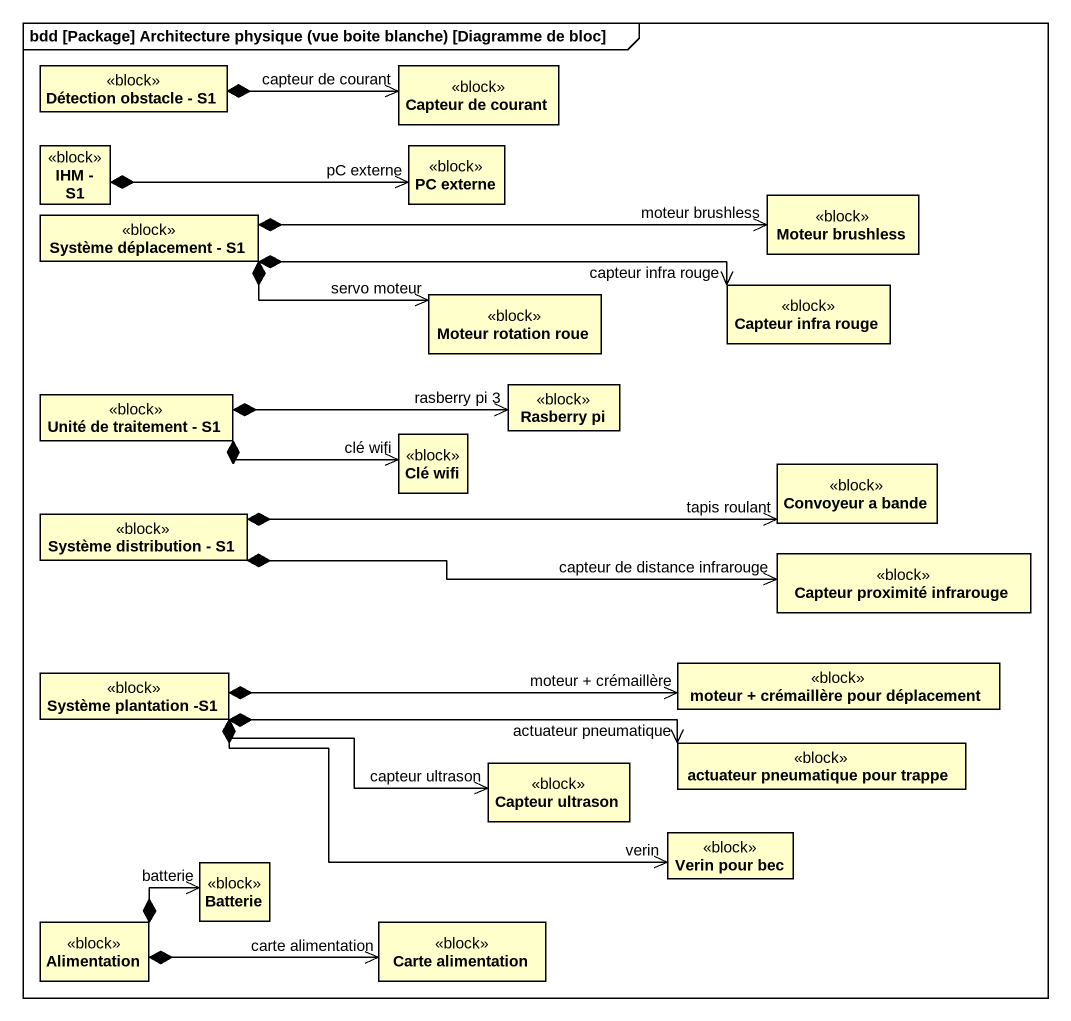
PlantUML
@startuml
mainframe bdd [Package] Architecture physique (vue boite blanche) [Diagramme de bloc]
hide circle
hide empty members
class "Détection obstacle - S1" as Détection_obstacle_S1 <<block>>
class "Capteur de courant" as Capteur_de_courant <<block>>
class "IHM - S1" as IHM_S1 <<block>>
class "PC externe" as PC_externe <<block>>
class "Système déplacement - S1" as Système_déplacement_S1 <<block>>
class "Moteur brushless" as Moteur_brushless <<block>>
class "Moteur rotation roue" as Moteur_rotation_roue <<block>>
class "Capteur infra rouge" as Capteur_infra_rouge <<block>>
class "Unité de traitement - S1" as Unité_de_traitement_S1 <<block>>
class "Clé wifi" as Clé_wifi <<block>>
class "Rasberry pi" as Rasberry_pi <<block>>
class "Convoyeur a bande" as Convoyeur_a_bande <<block>>
class "Système distribution - S1" as Système_distribution_S1 <<block>>
class "Capteur proximité infrarouge" as Capteur_proximité_infrarouge <<block>>
class "Système plantation -S1" as Système_plantation_S1 <<block>>
class "moteur + crémaillère pour déplacement" as moteur_crémaillère_pour <<block>>
class "Capteur ultrason" as Capteur_ultrason <<block>>
class "actuateur pneumatique pour trappe" as actuateur_pneumatique_pour <<block>>
class Batterie <<block>>
class "Verin pour bec" as Verin_pour_bec <<block>>
class Alimentation <<block>>
class "Carte alimentation" as Carte_alimentation <<block>>
Détection_obstacle_S1 *-right-> "capteur de courant" Capteur_de_courant
IHM_S1 *-right-> "pC externe" PC_externe
Système_déplacement_S1 *-right-> "moteur brushless" Moteur_brushless
Système_déplacement_S1 *-right-> "servo moteur" Moteur_rotation_roue
Système_déplacement_S1 *-right-> "capteur infra rouge" Capteur_infra_rouge
Unité_de_traitement_S1 *-right-> "clé wifi" Clé_wifi
Unité_de_traitement_S1 *-right-> "rasberry pi 3" Rasberry_pi
Système_distribution_S1 *-right-> "tapis roulant" Convoyeur_a_bande
Système_distribution_S1 *-right-> "capteur de distance infrarouge" Capteur_proximité_infrarouge
Système_plantation_S1 *-right-> "moteur + crémaillère" moteur_crémaillère_pour
Système_plantation_S1 *-right-> "capteur ultrason" Capteur_ultrason
Système_plantation_S1 *-right-> "actuateur pneumatique" actuateur_pneumatique_pour
Système_plantation_S1 *-right-> "verin" Verin_pour_bec
Alimentation *-right-> "batterie" Batterie
Alimentation *-right-> "carte alimentation" Carte_alimentation
@enduml
